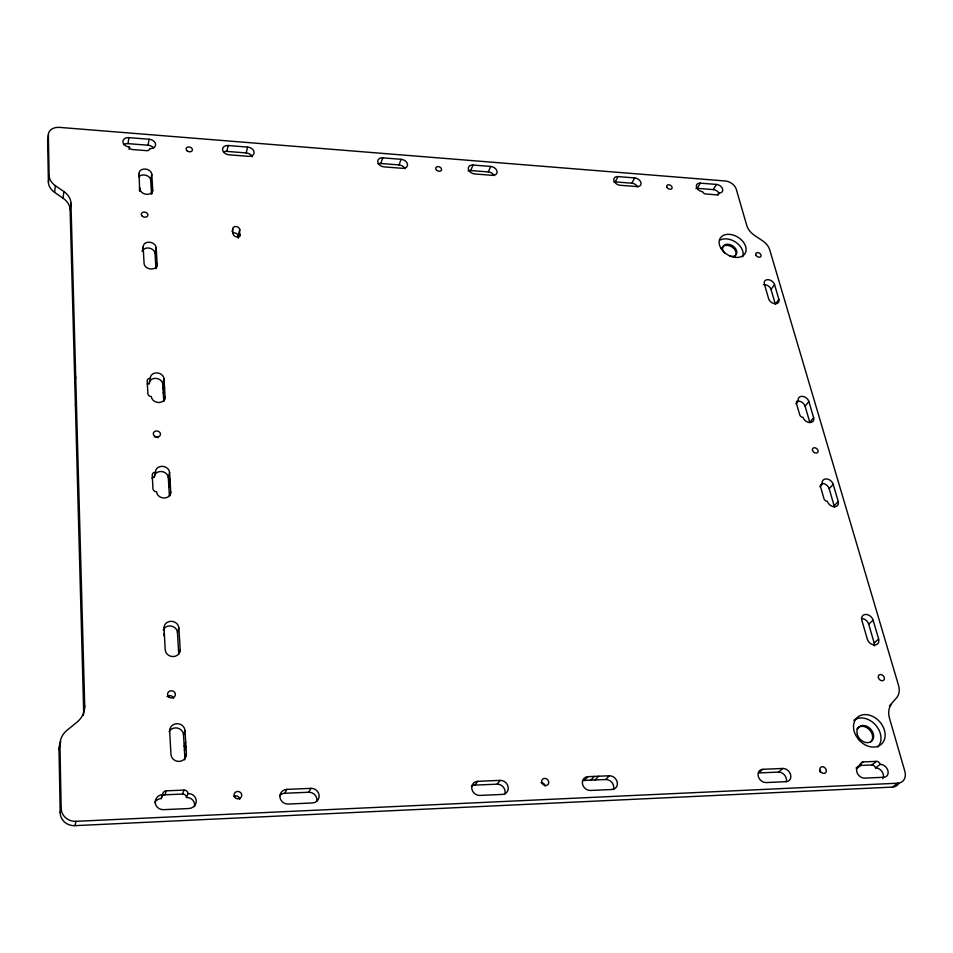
<?xml version="1.0" encoding="UTF-8"?>
<svg xmlns="http://www.w3.org/2000/svg" width="953" height="953" viewBox="0 0 953 953"><rect width="100%" height="100%" fill="white"/><g stroke="black" fill="none" stroke-linecap="round" stroke-linejoin="round"><path stroke-width="1.43" d="M83.233 715.322A22.908 20.811 -3.3 0 0 83.65 710.819L70.129 209.708A19.298 14.414 10 0 0 63.053 198.2L54.631 192.375A16.916 12.496 10.8 0 1 48.412 182.226L47.65 141.687L48.353 134.885A11.531 8.339 11.1 0 1 59.598 127.392L725.316 180.987A9.78 6.659 30.6 0 1 736.264 189.218L746.759 225.468A16.177 11.079 32 0 0 754.788 235.594L762.519 240.728A14.545 10.078 32.3 0 1 769.714 249.793L898.536 685.374A17.571 13.294 46.5 0 1 896.821 697.536L889.423 705.935M48.412 182.226L49.115 175.519L48.353 134.885M54.631 192.375L55.381 185.704A16.999 12.532 10.9 0 1 49.115 175.519M63.053 198.2L63.839 191.553L55.381 185.704M70.129 209.708L70.951 203.108A19.394 14.45 10.1 0 0 63.839 191.553M74.799 382.999L75.716 376.876M75.406 405.204L76.323 399.152M123.628 144.665A6.337 4.622 13.1 0 1 127.976 143.641L128.953 137.637L149.097 139.233A6.326 4.598 13.8 0 1 155.601 144.415A6.326 4.598 13.8 0 1 149.657 148.62A3.073 2.24 13.7 0 1 146.762 150.669L132.598 149.573A3.085 2.24 13.3 0 1 129.429 147.048A6.361 4.622 13.2 0 1 122.901 141.842A6.361 4.622 13.2 0 1 128.953 137.637M129.036 149.442L129.429 147.048M138.733 175.745L139.15 173.375A6.409 4.729 13.5 0 1 145.19 169.038A6.409 4.729 13.5 0 1 151.789 174.292L152.718 189.897L152.063 193.423M139.519 190.183L139.936 187.824M139.591 191.362L139.15 173.375M153.54 147.965A6.302 4.598 13.7 0 0 148.037 145.213L149.097 139.233M151.551 194.352L150.705 180.2L151.789 174.292M142.366 251.235L143.176 246.91A6.576 5.015 13.1 0 1 149.383 242.217A6.576 5.015 13.1 0 1 156.173 247.685L157.162 264.207L156.304 268.484M155.935 268.543L155.041 253.427L156.173 247.685M898.834 783.402A12.52 9.59 49.9 0 1 892.413 787.095L74.93 825.655A14.426 13.521 -11.6 0 1 60.194 812.706L59.015 749.701L59.956 744.996A20.609 18.989 -4 0 1 67.044 730.236L76.943 722.207A23.039 20.906 -2.9 0 0 84.722 705.947L70.951 203.108M147.215 384.202A3.324 2.692 12 0 1 149.192 383.714L150.36 378.281A6.885 5.563 12.4 0 1 156.864 372.909A6.885 5.563 12.4 0 1 163.999 378.77L165.083 397.008L164.154 401.022M60.194 812.706L61.159 808.299L59.956 744.996M83.65 710.819L84.722 705.947M163.773 401.058L162.772 384.178L163.999 378.77M163.046 388.884L164.285 383.487M163.308 393.244L164.547 387.859M223.884 151.789A6.159 4.503 16.3 0 1 226.838 151.408L228.208 145.535L247.625 147.084A6.147 4.479 17 0 1 254.094 152.182A6.147 4.479 17 0 1 248.542 156.328L229.054 154.815A6.183 4.503 16.3 0 1 222.573 149.692A6.183 4.503 16.3 0 1 228.208 145.535M151.908 478.168A3.431 2.895 11.2 0 1 154.267 477.358L155.506 472.211A7.1 5.968 11.8 0 1 162.201 466.339A7.1 5.968 11.8 0 1 169.598 472.474L170.766 491.986L169.777 495.786M74.93 825.655L75.99 821.331A14.509 13.592 -10.9 0 1 61.159 808.299M252.283 156.78A6.123 4.467 16.9 0 0 246.172 152.921L247.625 147.084M169.372 495.655L168.3 477.596L169.598 472.474M232.079 231.615L232.723 229.077A3.586 2.716 16.4 0 1 235.987 226.528A3.586 2.716 16.4 0 1 239.751 229.53L239.537 236.832M168.669 483.91L169.979 478.799M168.872 487.293L170.182 482.194M238.333 238.226L238.119 235.844L239.751 229.53M163.356 630.374L164.035 628.075A7.457 6.671 10.3 0 1 171.075 621.308A7.457 6.671 10.3 0 1 178.878 627.908L180.177 649.636L178.747 654.163L177.461 632.506L178.878 627.908M163.642 635.484L164.309 633.185M378.067 163.88A5.909 4.288 21.2 0 1 380.807 163.499L382.796 157.853L401.106 159.306A5.909 4.265 21.8 0 1 407.479 164.261A5.909 4.265 21.8 0 1 402.535 168.324L384.178 166.894A5.932 4.288 21.3 0 1 377.769 161.927A5.932 4.288 21.3 0 1 382.796 157.853M184.727 759.851A7.707 7.243 7.4 0 0 184.882 757.969L183.512 734.799L185.013 730.594A7.695 7.159 8.5 0 0 176.924 723.672A7.695 7.159 8.5 0 0 169.67 731.058L170.944 754.395A7.743 7.279 7.8 0 0 179.093 761.423A7.743 7.279 7.8 0 0 186.395 753.859L185.013 730.594M154.696 802.593A7.862 7.505 1.3 0 1 161.307 798.566L162.725 794.611A3.812 3.621 3.3 0 1 166.346 790.823L184.024 790.097A3.788 3.609 6.9 0 1 188.015 793.539A7.838 7.493 7.4 0 1 196.27 800.687A7.838 7.493 7.4 0 1 188.908 808.525L163.499 809.669A7.91 7.541 2 0 1 155.208 802.486A7.91 7.541 2 0 1 162.725 794.611M161.307 798.566A3.788 3.609 2.7 0 1 164.917 794.802L166.346 790.823M184.191 746.342L185.704 742.184M184.441 750.511L185.954 746.378M380.807 163.499L399.045 164.929L401.106 159.306M184.882 757.969L186.395 753.859M164.917 794.802L182.499 794.052L184.024 790.097M194.531 806.524A7.791 7.457 6.8 0 0 186.466 797.482L188.015 793.539M468.09 170.932A5.789 4.157 24 0 1 470.711 170.551L473.033 165.036L490.7 166.453A5.789 4.134 24.6 0 1 497.025 171.326A5.789 4.134 24.6 0 1 492.427 175.328L474.701 173.946A5.813 4.157 24 0 1 468.364 169.062A5.813 4.157 24 0 1 473.033 165.036M470.711 170.551L488.317 171.933L490.7 166.453M279.682 795.636A7.612 7.231 28.4 0 1 284.78 793.265L286.829 789.37L310.964 788.357A7.612 7.195 32.1 0 1 319.136 795.338A7.612 7.195 32.1 0 1 312.405 802.962L288.163 804.058A7.648 7.255 28.4 0 1 279.956 797.042A7.648 7.255 28.4 0 1 286.829 789.37M613.923 181.94A5.611 3.931 28.1 0 1 615.221 181.904L618.056 176.591L634.734 177.925A5.611 3.907 28.5 0 1 640.964 182.654A5.611 3.907 28.5 0 1 636.902 186.585L620.177 185.287A5.635 3.931 28.1 0 1 613.923 180.534A5.635 3.931 28.1 0 1 618.056 176.591M615.221 181.904L631.839 183.202L634.734 177.925M284.78 793.265L308.796 792.241L310.964 788.357M695.952 188.384A5.515 3.8 30.1 0 1 697.203 188.337L700.3 183.143L716.43 184.429A5.527 3.776 30.4 0 1 722.612 189.087A5.527 3.776 30.4 0 1 718.836 192.971A2.68 1.835 30.5 0 1 717.001 194.865L705.685 193.983A2.68 1.846 30.2 0 1 702.671 191.708A5.539 3.8 30.1 0 1 696.464 187.026A5.539 3.8 30.1 0 1 700.3 183.143M697.203 188.337L713.273 189.599L716.43 184.429M717.573 195.031L718.836 192.971M778.875 299.349L775.349 304.257L771.037 289.474L774.527 284.53A5.718 4.003 33.2 0 0 768.094 279.67A5.718 4.003 33.2 0 0 764.342 283.923L768.642 298.777A5.754 4.038 33.6 0 0 775.111 303.697A5.754 4.038 33.6 0 0 778.875 299.349L774.527 284.53M471.425 786.213A7.41 6.647 44.7 0 1 474.761 785.117L477.727 781.329L500.146 780.376A7.421 6.6 45.2 0 1 508.187 787.095A7.421 6.6 45.2 0 1 502.386 794.421L479.871 795.433A7.445 6.671 44.5 0 1 471.795 788.691A7.445 6.671 44.5 0 1 477.727 781.329M796.065 403.941L798.316 401.142A6.004 4.336 36.5 0 1 802.14 396.341A6.004 4.336 36.5 0 1 808.871 401.511L813.624 417.676A6.052 4.384 37 0 1 809.8 422.572A6.052 4.384 37 0 1 803.022 417.343A2.93 2.12 36.8 0 1 799.734 414.817L796.458 403.464A2.907 2.109 36.4 0 1 798.316 401.142M474.761 785.117L497.073 784.164L500.146 780.376M813.624 417.676L809.788 422.298L805.082 406.169L808.871 401.511M819.985 486.78L822.368 484.112A6.218 4.574 39.1 0 1 826.239 478.918A6.218 4.574 39.1 0 1 833.196 484.303L838.235 501.469A6.266 4.622 39.7 0 1 834.363 506.758A6.266 4.622 39.7 0 1 827.359 501.314A3.038 2.24 39.5 0 1 823.976 498.681L820.485 486.638A3.014 2.228 39.1 0 1 822.368 484.112M834.399 507.246A6.242 4.622 39.8 0 0 834.173 505.864L829.181 488.746L833.196 484.303M834.173 505.864L838.235 501.469M582.712 780.721A7.314 6.302 47.5 0 1 584.392 780.424L587.858 776.683L609.301 775.778A7.326 6.266 47.6 0 1 617.27 782.342A7.326 6.266 47.6 0 1 611.969 789.501L590.443 790.466A7.35 6.326 47.3 0 1 582.45 783.866A7.35 6.326 47.3 0 1 587.858 776.683M590.836 780.15L594.327 776.409M595.089 779.959L598.603 776.23M584.392 780.424L605.751 779.506L609.301 775.778M874.294 645.931A6.635 5.003 44.8 0 0 874.187 642.989L868.707 624.203L873.091 620.153A6.611 4.968 44 0 0 865.777 614.411A6.611 4.968 44 0 0 861.846 620.284L867.325 639.177A6.659 5.015 44.7 0 0 874.699 644.99A6.659 5.015 44.7 0 0 878.63 639.01L873.091 620.153M874.187 642.989L878.63 639.01M762.841 769.297L758.648 772.943L778.53 772.097L782.806 768.463A7.183 5.73 49.3 0 1 790.633 774.789A7.183 5.73 49.3 0 1 786.118 781.663L766.081 782.568A7.207 5.789 49.2 0 1 758.231 776.207A7.207 5.789 49.2 0 1 762.841 769.297L782.806 768.463M859.594 764.616L863.037 761.923L876.438 761.364A3.431 2.633 49.4 0 1 880.179 764.354A7.1 5.444 49.6 0 1 887.91 770.56A7.1 5.444 49.6 0 1 883.824 777.267L864.597 778.136A7.124 5.504 49.6 0 1 856.83 771.906A7.124 5.504 49.6 0 1 861.024 765.164A3.431 2.656 49.3 0 1 863.037 761.923M861.024 765.164L856.437 768.749A3.419 2.645 49.5 0 1 856.33 767.546M859.94 765.462L871.792 764.961L876.438 761.364M871.792 764.961A3.407 2.621 49.5 0 1 875.521 767.939L880.179 764.354M892.413 787.095L897.702 783.211A12.592 9.613 49.7 0 0 904.85 771.275L889.471 718.193A20.037 15.105 47.8 0 1 891.46 704.267M75.99 821.331L897.702 783.211M127.976 143.641L148.037 145.213M226.838 151.408L246.172 152.921M232.723 229.077L233.151 233.866A3.598 2.728 16.4 0 0 236.928 236.892A3.598 2.728 16.4 0 0 240.204 234.307M143.176 246.91L144.082 263.469A6.611 5.087 13 0 0 150.919 269.008A6.611 5.087 13 0 0 157.162 264.207M164.035 628.075L165.226 649.863A7.505 6.778 10 0 0 173.089 656.569A7.505 6.778 10 0 0 180.177 649.636M47.65 141.687A11.472 8.327 11 0 1 47.995 139.531M59.015 749.701A20.489 18.905 -4.5 0 1 60.789 741.637M154.446 436.879A3.598 2.99 11.7 0 1 157.936 437.737M232.651 233.116A3.574 2.704 16.3 0 1 238.119 235.844M819.747 771.585A3.669 2.883 49.5 0 1 820.426 772.264M540.947 782.568A3.788 3.312 46.4 0 1 545.056 785.987M167.001 696.714A3.907 3.598 8.5 0 1 173.601 698.168M233.771 796.374A3.836 3.669 18.2 0 1 239.715 799.317M856.926 728.997A9.506 7.314 48.2 0 1 869.172 729.426A9.506 7.314 48.2 0 1 870.387 742.173M721.814 249.412A7.719 5.396 31.7 0 1 731.844 246.887A7.719 5.396 31.7 0 1 733.929 256.965M182.499 794.052A3.764 3.598 6.3 0 1 186.466 797.482M169.074 731.666A7.648 7.136 8.1 0 1 183.512 734.799M308.796 792.241A7.576 7.159 32.2 0 1 316.861 801.068M163.499 629.337A7.421 6.647 10.1 0 1 171.623 626.145A7.421 6.647 10.1 0 1 177.461 632.506M154.267 477.358A7.064 5.944 11.7 0 1 160.95 471.497A7.064 5.944 11.7 0 1 168.3 477.596M155.506 472.211A3.443 2.895 11.3 0 0 152.242 475.07L152.968 488.782A3.467 2.93 11.2 0 0 156.578 491.784A7.147 6.052 11.6 0 0 164.011 498.002A7.147 6.052 11.6 0 0 170.766 491.986M149.192 383.714A6.85 5.551 12.3 0 1 155.673 378.341A6.85 5.551 12.3 0 1 162.772 384.178M150.36 378.281A3.335 2.704 12.1 0 0 147.191 380.902L147.882 393.708A3.359 2.728 12 0 0 151.36 396.567A6.921 5.635 12.3 0 0 158.555 402.5A6.921 5.635 12.3 0 0 165.083 397.008M142.247 251.366A6.552 5.003 13 0 1 149.133 248.078A6.552 5.003 13 0 1 155.041 253.427M138.828 176.96A6.373 4.717 13.4 0 1 145.785 175.245A6.373 4.717 13.4 0 1 150.705 180.2M152.718 189.897A6.445 4.789 13.4 0 1 146.643 194.329A6.445 4.789 13.4 0 1 140.008 189.004M488.317 171.933A5.766 4.134 24.5 0 1 494.214 175.626M399.045 164.929A5.885 4.265 21.8 0 1 405.013 168.681M631.839 183.202A5.587 3.907 28.5 0 1 637.605 186.788M713.273 189.599A5.504 3.764 30.4 0 1 718.955 193.125M763.377 284.697A5.694 3.991 33.2 0 1 771.037 289.474M797.077 401.153A5.98 4.336 36.5 0 1 805.082 406.169M822.272 483.385A6.194 4.574 39.2 0 1 829.181 488.746M861.441 618.485A6.576 4.956 44.1 0 1 868.707 624.203M875.521 767.939A7.064 5.432 49.8 0 1 882.073 771.656A7.064 5.432 49.8 0 1 882.764 778.72M778.53 772.097A7.147 5.718 49.4 0 1 786.308 781.71M605.751 779.506A7.29 6.242 47.8 0 1 613.446 789.489M497.073 784.164A7.386 6.576 45.4 0 1 504.709 794.373M724.53 252.986A7.731 5.396 31.7 0 1 726.246 244.313A7.731 5.396 31.7 0 1 736.645 250.794A7.731 5.396 31.7 0 1 729.557 256.119M720.385 239.942A14.545 10.161 31.7 0 1 736.645 242.836A14.545 10.161 31.7 0 1 742.649 256.822M853.852 720.325A17.916 13.771 48.1 0 1 875.557 724.983A17.916 13.771 48.1 0 1 877.689 747.033M858.474 739.373L855.854 735.49A18 13.795 48 0 1 867.504 714.762A18 13.795 48 0 1 884.336 739.766A18 13.795 48 0 1 858.474 739.373M720.813 248.066A14.593 10.173 31.7 0 0 744.233 254.606A14.593 10.173 31.7 0 0 732.797 234.95A14.593 10.173 31.7 0 0 720.813 248.066M154.469 436.045A3.621 2.99 11.9 0 0 160.402 434.83A3.621 2.99 11.9 0 0 155.792 431.03A3.621 2.99 11.9 0 0 154.469 436.045M142.366 216.295A3.359 2.525 13.2 0 0 147.846 215.509A3.359 2.525 13.2 0 0 143.605 212.102A3.359 2.525 13.2 0 0 142.366 216.295M187.157 150.919A3.228 2.359 15.1 0 0 192.387 150.252A3.228 2.359 15.1 0 0 188.277 146.988A3.228 2.359 15.1 0 0 187.157 150.919M436.367 169.896A3.026 2.18 23 0 0 441.37 170.277A3.026 2.18 23 0 0 438.261 166.608A3.026 2.18 23 0 0 436.367 169.896M667.052 187.384A2.883 1.989 29.3 0 0 671.71 188.73A2.883 1.989 29.3 0 0 669.554 184.906A2.883 1.989 29.3 0 0 667.052 187.384M756.063 255.333A2.919 2.025 32.4 0 0 760.72 256.643A2.919 2.025 32.4 0 0 758.421 252.712A2.919 2.025 32.4 0 0 756.063 255.333M812.492 450.328A3.169 2.311 38 0 0 817.317 452.746A3.169 2.311 38 0 0 815.971 448.124A3.169 2.311 38 0 0 812.492 450.328M878.404 677.714A3.502 2.645 46.1 0 0 883.61 680.311A3.502 2.645 46.1 0 0 882.037 674.903A3.502 2.645 46.1 0 0 878.404 677.714M819.973 770.203A3.681 2.895 49.3 0 0 825.441 772.907A3.681 2.895 49.3 0 0 823.892 767.082A3.681 2.895 49.3 0 0 819.973 770.203M541.697 782.127A3.812 3.324 46.2 0 0 547.499 784.998A3.812 3.324 46.2 0 0 546.414 778.792A3.812 3.324 46.2 0 0 541.697 782.127M168.836 696.977A3.931 3.609 8.8 0 0 175.304 695.19A3.931 3.609 8.8 0 0 170.242 690.889A3.931 3.609 8.8 0 0 168.836 696.977M234.736 797.149A3.86 3.681 18.5 0 0 241.371 796.851A3.86 3.681 18.5 0 0 237.631 791.443A3.86 3.681 18.5 0 0 234.736 797.149M857.283 734.382A9.518 7.314 48.1 0 0 871.399 741.363A9.518 7.314 48.1 0 0 867.182 726.46A9.518 7.314 48.1 0 0 857.283 734.382"/></g></svg>
